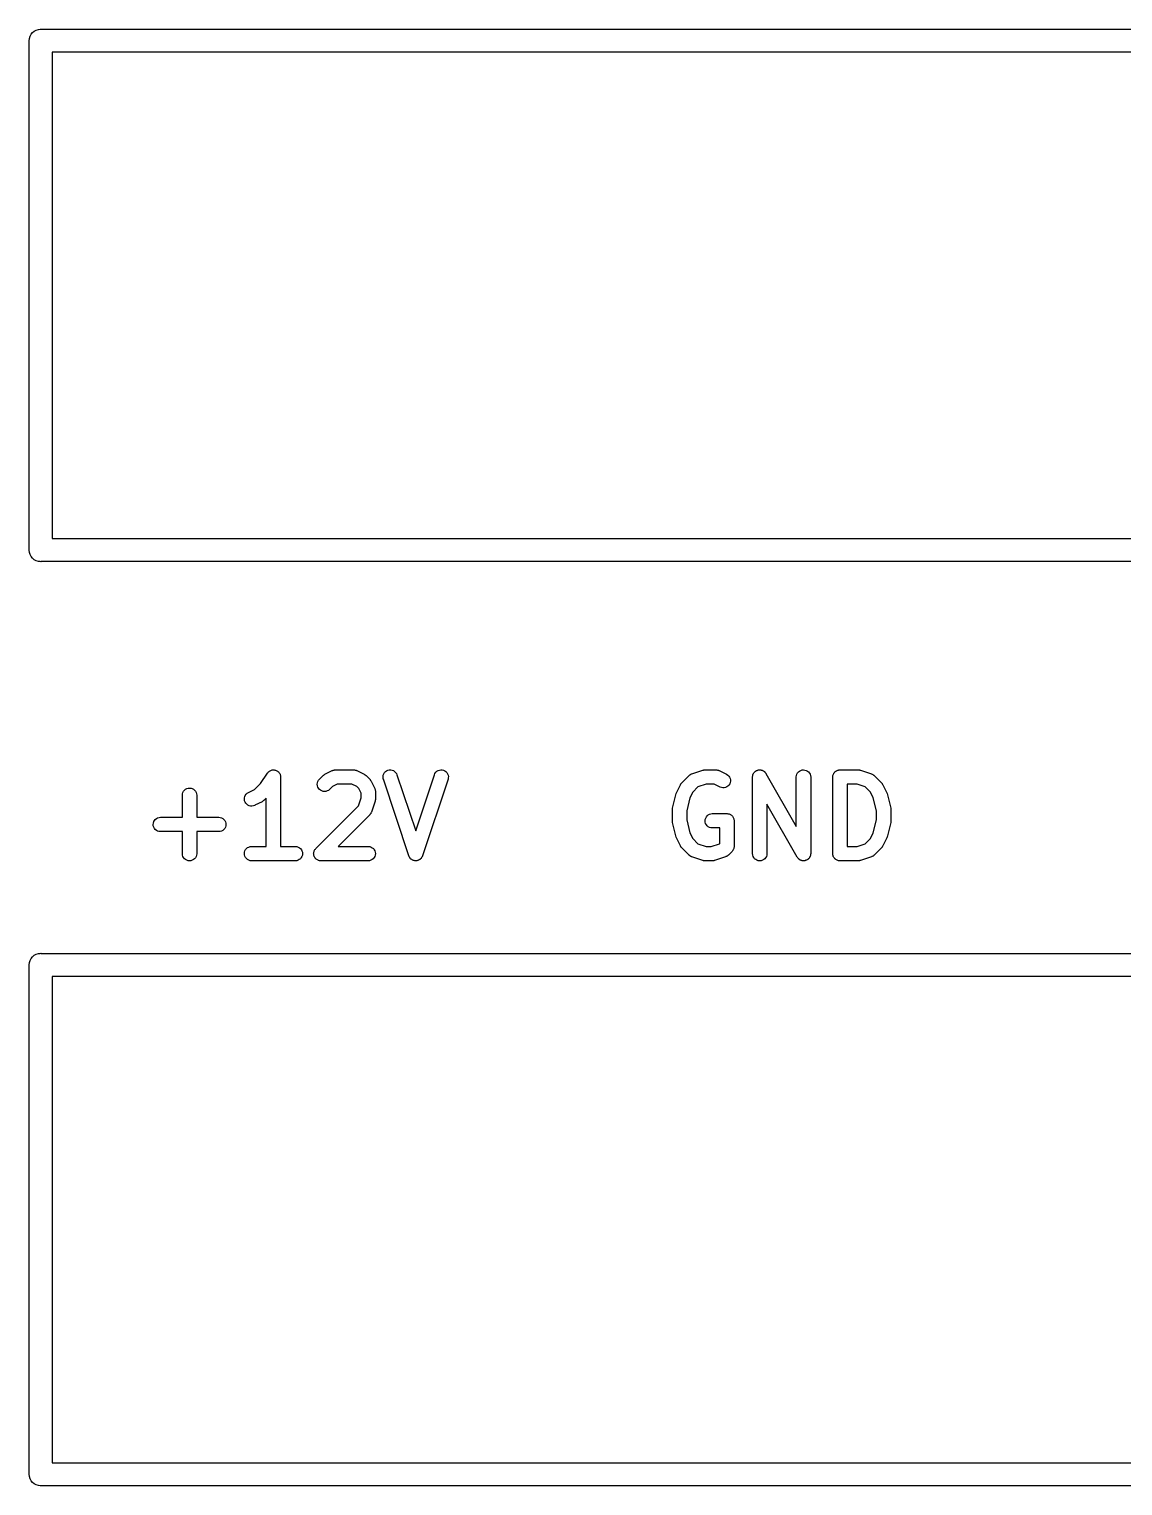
# Model space of a CAD drawing. Extents: x 5.15 to 7.43, y -6.01 to -4.72.
# Drawn here: x 6.1453 to 6.3702, y -6.0047 to -5.7053 of the extents above; entities that cross this region are included whole.
import ezdxf

# ---------------------------------------------------------------- set-up
doc = ezdxf.new("R2010")
doc.units = 0
doc.header["$MEASUREMENT"] = 0
doc.layers.add('BLACK', color=7, linetype='CONTINUOUS')

msp = doc.modelspace()

# ---------------------------------------------------------------- linework, layer by layer
at = {"layer": 'BLACK', "linetype": 'CONTINUOUS'}
for p, q in [((6.14526, -5.70764), (6.14531, -5.70717)), ((6.14528, -5.70775), (6.14526, -5.70764)), ((6.14528, -5.81225), (6.14528, -5.70775)), ((6.14531, -5.70717), (6.14544, -5.70673)), ((6.14544, -5.70673), (6.14566, -5.70632)), ((6.14566, -5.70632), (6.14596, -5.70596)), ((6.14596, -5.70596), (6.14632, -5.70566)), ((6.14632, -5.70566), (6.14673, -5.70544)), ((6.14673, -5.70544), (6.14717, -5.70531)), ((6.14717, -5.70531), (6.14752, -5.70528)), ((6.14752, -5.70528), (6.14764, -5.70526)), ((6.14764, -5.70526), (6.14775, -5.70528)), ((6.14775, -5.70528), (6.44988, -5.70528)), ((6.15, -5.71), (6.15, -5.81)), ((6.44764, -5.71), (6.15, -5.71)), ((6.14526, -5.81236), (6.14528, -5.81225)), ((6.14531, -5.81283), (6.14526, -5.81236)), ((6.14544, -5.81327), (6.14531, -5.81283)), ((6.15, -5.81), (6.44764, -5.81)), ((6.14566, -5.81368), (6.14544, -5.81327)), ((6.14596, -5.81404), (6.14566, -5.81368)), ((6.14632, -5.81434), (6.14596, -5.81404)), ((6.14673, -5.81456), (6.14632, -5.81434)), ((6.14717, -5.81469), (6.14673, -5.81456)), ((6.14752, -5.81472), (6.14717, -5.81469)), ((6.14764, -5.81474), (6.14752, -5.81472)), ((6.14752, -5.81472), (6.14752, -5.81472)), ((6.14775, -5.81472), (6.14764, -5.81474)), ((6.44988, -5.81472), (6.14775, -5.81472)), ((6.1946, -5.85786), (6.19469, -5.85778)), ((6.19469, -5.85778), (6.19482, -5.85771)), ((6.19469, -5.85778), (6.19469, -5.85778)), ((6.19469, -5.85778), (6.19469, -5.85778)), ((6.19482, -5.85771), (6.19495, -5.85764)), ((6.19495, -5.85764), (6.19509, -5.8576)), ((6.19495, -5.85764), (6.19495, -5.85764)), ((6.19495, -5.85764), (6.19495, -5.85764)), ((6.19509, -5.8576), (6.19522, -5.85756)), ((6.19522, -5.85756), (6.19523, -5.85756)), ((6.19523, -5.85756), (6.19538, -5.85755)), ((6.19523, -5.85756), (6.19523, -5.85756)), ((6.19538, -5.85755), (6.19551, -5.85754)), ((6.19551, -5.85754), (6.19551, -5.85754)), ((6.19551, -5.85754), (6.19551, -5.85754)), ((6.19551, -5.85754), (6.19566, -5.85755)), ((6.19566, -5.85755), (6.1958, -5.85757)), ((6.1958, -5.85757), (6.1958, -5.85757)), ((6.1958, -5.85757), (6.1958, -5.85757)), ((6.1958, -5.85757), (6.19593, -5.85761)), ((6.19593, -5.85761), (6.19607, -5.85765)), ((6.19607, -5.85765), (6.19607, -5.85765)), ((6.19607, -5.85765), (6.19607, -5.85765)), ((6.19607, -5.85765), (6.19619, -5.85772)), ((6.19619, -5.85772), (6.19633, -5.85779)), ((6.19633, -5.85779), (6.19633, -5.85779)), ((6.19633, -5.85779), (6.19633, -5.85779)), ((6.19633, -5.85779), (6.19643, -5.85787)), ((6.20609, -5.85844), (6.20759, -5.85769)), ((6.20759, -5.85769), (6.20761, -5.85768)), ((6.20761, -5.85768), (6.20765, -5.85767)), ((6.20765, -5.85767), (6.20769, -5.85765)), ((6.20769, -5.85765), (6.20778, -5.85762)), ((6.20778, -5.85762), (6.20788, -5.85758)), ((6.20788, -5.85758), (6.20792, -5.85758)), ((6.20792, -5.85758), (6.20796, -5.85757)), ((6.20796, -5.85757), (6.20806, -5.85756)), ((6.20806, -5.85756), (6.20816, -5.85754)), ((6.20816, -5.85754), (6.20821, -5.85754)), ((6.20821, -5.85754), (6.20825, -5.85754)), ((6.20825, -5.85754), (6.212, -5.85754)), ((6.212, -5.85754), (6.21202, -5.85754)), ((6.21202, -5.85754), (6.21206, -5.85754)), ((6.21206, -5.85754), (6.21211, -5.85754)), ((6.21211, -5.85754), (6.2122, -5.85756)), ((6.2122, -5.85756), (6.21231, -5.85757)), ((6.21231, -5.85757), (6.21235, -5.85758)), ((6.21235, -5.85758), (6.21239, -5.85759)), ((6.21239, -5.85759), (6.21248, -5.85763)), ((6.21248, -5.85763), (6.21258, -5.85766)), ((6.21258, -5.85766), (6.21262, -5.85768)), ((6.21262, -5.85768), (6.21266, -5.85769)), ((6.21266, -5.85769), (6.21416, -5.85844)), ((6.21854, -5.85789), (6.21878, -5.85773)), ((6.21878, -5.85773), (6.21904, -5.85761)), ((6.21904, -5.85761), (6.21932, -5.85755)), ((6.21932, -5.85755), (6.21961, -5.85754)), ((6.21961, -5.85754), (6.21989, -5.85759)), ((6.21989, -5.85759), (6.22016, -5.8577)), ((6.22016, -5.8577), (6.22041, -5.85785)), ((6.2291, -5.85784), (6.22935, -5.85769)), ((6.22935, -5.85769), (6.22962, -5.85759)), ((6.22962, -5.85759), (6.2299, -5.85754)), ((6.2299, -5.85754), (6.23019, -5.85755)), ((6.23019, -5.85755), (6.23047, -5.85762)), ((6.23047, -5.85762), (6.23074, -5.85774)), ((6.23074, -5.85774), (6.23097, -5.8579)), ((6.28154, -5.85836), (6.28379, -5.85761)), ((6.28379, -5.85761), (6.2838, -5.85761)), ((6.2838, -5.85761), (6.28389, -5.85759)), ((6.28389, -5.85759), (6.28397, -5.85757)), ((6.28397, -5.85757), (6.28403, -5.85756)), ((6.28403, -5.85756), (6.28409, -5.85755)), ((6.28409, -5.85755), (6.28417, -5.85755)), ((6.28417, -5.85755), (6.28425, -5.85754)), ((6.28425, -5.85754), (6.2865, -5.85754)), ((6.2865, -5.85754), (6.28652, -5.85754)), ((6.28652, -5.85754), (6.28657, -5.85754)), ((6.28657, -5.85754), (6.28661, -5.85754)), ((6.28661, -5.85754), (6.28671, -5.85756)), ((6.28671, -5.85756), (6.28681, -5.85757)), ((6.28681, -5.85757), (6.28685, -5.85758)), ((6.28685, -5.85758), (6.28689, -5.85759)), ((6.28689, -5.85759), (6.28699, -5.85763)), ((6.28699, -5.85763), (6.28708, -5.85766)), ((6.28708, -5.85766), (6.28712, -5.85768)), ((6.28712, -5.85768), (6.28716, -5.85769)), ((6.28716, -5.85769), (6.28866, -5.85844)), ((6.29462, -5.85784), (6.29469, -5.85778)), ((6.29469, -5.85778), (6.29474, -5.85776)), ((6.29474, -5.85776), (6.29478, -5.85773)), ((6.29478, -5.85773), (6.29486, -5.85769)), ((6.29486, -5.85769), (6.29495, -5.85764)), ((6.29495, -5.85764), (6.295, -5.85763)), ((6.295, -5.85763), (6.29504, -5.85761)), ((6.29504, -5.85761), (6.29513, -5.85759)), ((6.29513, -5.85759), (6.29522, -5.85756)), ((6.29522, -5.85756), (6.29527, -5.85756)), ((6.29527, -5.85756), (6.29532, -5.85755)), ((6.29532, -5.85755), (6.29542, -5.85755)), ((6.29542, -5.85755), (6.29551, -5.85754)), ((6.29551, -5.85754), (6.29556, -5.85754)), ((6.29556, -5.85754), (6.29561, -5.85754)), ((6.29561, -5.85754), (6.2957, -5.85756)), ((6.2957, -5.85756), (6.2958, -5.85757)), ((6.2958, -5.85757), (6.29584, -5.85758)), ((6.29584, -5.85758), (6.29589, -5.85759)), ((6.29589, -5.85759), (6.29598, -5.85762)), ((6.29598, -5.85762), (6.29607, -5.85765)), ((6.29607, -5.85765), (6.29612, -5.85768)), ((6.29612, -5.85768), (6.29616, -5.85769)), ((6.29616, -5.85769), (6.29624, -5.85774)), ((6.29624, -5.85774), (6.29633, -5.85779)), ((6.29633, -5.85779), (6.29636, -5.85782)), ((6.29636, -5.85782), (6.29641, -5.85785)), ((6.30347, -5.85796), (6.30369, -5.85778)), ((6.30369, -5.85778), (6.30395, -5.85764)), ((6.30395, -5.85764), (6.30422, -5.85756)), ((6.30422, -5.85756), (6.30451, -5.85754)), ((6.30451, -5.85754), (6.3048, -5.85757)), ((6.3048, -5.85757), (6.30507, -5.85765)), ((6.30507, -5.85765), (6.30532, -5.85779)), ((6.30532, -5.85779), (6.30555, -5.85797)), ((6.31107, -5.85787), (6.31118, -5.85778)), ((6.31118, -5.85778), (6.31119, -5.85778)), ((6.31119, -5.85778), (6.31131, -5.85771)), ((6.31119, -5.85778), (6.31119, -5.85778)), ((6.31131, -5.85771), (6.31144, -5.85765)), ((6.31144, -5.85765), (6.31145, -5.85764)), ((6.31144, -5.85765), (6.31144, -5.85765)), ((6.31145, -5.85764), (6.31158, -5.85761)), ((6.31158, -5.85761), (6.31171, -5.85757)), ((6.31171, -5.85757), (6.31172, -5.85757)), ((6.31172, -5.85756), (6.31186, -5.85755)), ((6.31172, -5.85757), (6.31172, -5.85756)), ((6.31186, -5.85755), (6.312, -5.85754)), ((6.312, -5.85754), (6.31575, -5.85754)), ((6.31575, -5.85754), (6.31577, -5.85754)), ((6.31577, -5.85754), (6.31585, -5.85755)), ((6.31585, -5.85755), (6.31593, -5.85755)), ((6.31593, -5.85755), (6.31599, -5.85756)), ((6.31599, -5.85756), (6.31605, -5.85757)), ((6.31605, -5.85757), (6.31613, -5.85759)), ((6.31613, -5.85759), (6.31621, -5.85761)), ((6.31621, -5.85761), (6.31846, -5.85836)), ((6.19163, -5.86155), (6.19285, -5.86032)), ((6.19285, -5.86032), (6.19427, -5.85819)), ((6.19427, -5.85819), (6.19428, -5.85818)), ((6.19428, -5.85818), (6.19439, -5.85805)), ((6.19428, -5.85818), (6.19428, -5.85818)), ((6.19428, -5.85818), (6.19428, -5.85818)), ((6.19428, -5.85818), (6.19428, -5.85818)), ((6.19439, -5.85805), (6.19447, -5.85796)), ((6.19447, -5.85796), (6.1946, -5.85786)), ((6.19447, -5.85796), (6.19447, -5.85796)), ((6.19447, -5.85796), (6.19447, -5.85796)), ((6.19643, -5.85787), (6.19655, -5.85797)), ((6.19655, -5.85797), (6.19655, -5.85797)), ((6.19655, -5.85797), (6.19655, -5.85798)), ((6.19655, -5.85798), (6.19663, -5.85808)), ((6.19663, -5.85808), (6.19673, -5.8582)), ((6.19673, -5.8582), (6.19673, -5.8582)), ((6.19673, -5.8582), (6.19673, -5.8582)), ((6.19673, -5.8582), (6.19679, -5.85832)), ((6.19679, -5.85832), (6.19687, -5.85845)), ((6.19687, -5.85845), (6.19687, -5.85845)), ((6.19687, -5.85845), (6.19687, -5.85845)), ((6.19687, -5.85845), (6.19691, -5.85859)), ((6.19691, -5.85859), (6.19695, -5.85873)), ((6.19695, -5.85873), (6.19695, -5.85873)), ((6.19695, -5.85873), (6.19695, -5.85873)), ((6.19695, -5.85873), (6.19696, -5.85886)), ((6.19696, -5.85886), (6.19698, -5.85901)), ((6.19698, -5.85901), (6.19698, -5.87329)), ((6.20452, -5.86051), (6.20455, -5.86022)), ((6.20455, -5.8608), (6.20452, -5.86051)), ((6.20455, -5.86022), (6.20464, -5.85995)), ((6.20463, -5.86107), (6.20455, -5.8608)), ((6.20464, -5.85995), (6.20477, -5.85969)), ((6.20477, -5.85969), (6.20496, -5.85947)), ((6.20496, -5.85947), (6.20571, -5.85872)), ((6.20571, -5.85872), (6.20572, -5.85871)), ((6.20572, -5.85871), (6.20578, -5.85865)), ((6.20578, -5.85865), (6.20584, -5.8586)), ((6.20584, -5.8586), (6.2059, -5.85856)), ((6.2059, -5.85856), (6.20595, -5.85853)), ((6.20595, -5.85853), (6.20602, -5.85849)), ((6.20602, -5.85849), (6.20609, -5.85844)), ((6.2086, -5.86049), (6.20762, -5.86098)), ((6.21165, -5.86049), (6.2086, -5.86049)), ((6.21262, -5.86098), (6.21165, -5.86049)), ((6.21416, -5.85844), (6.21418, -5.85845)), ((6.21418, -5.85845), (6.21425, -5.8585)), ((6.21425, -5.8585), (6.21432, -5.85854)), ((6.21432, -5.85854), (6.21437, -5.85858)), ((6.21437, -5.85858), (6.21442, -5.85861)), ((6.21442, -5.85861), (6.21448, -5.85867)), ((6.21448, -5.85867), (6.21454, -5.85872)), ((6.21454, -5.85872), (6.21529, -5.85947)), ((6.21529, -5.85947), (6.21531, -5.85948)), ((6.21531, -5.85948), (6.21536, -5.85955)), ((6.21536, -5.85955), (6.21542, -5.85961)), ((6.21542, -5.85961), (6.21545, -5.85966)), ((6.21545, -5.85966), (6.21549, -5.85971)), ((6.21549, -5.85971), (6.21552, -5.85978)), ((6.21552, -5.85978), (6.21557, -5.85985)), ((6.21557, -5.85985), (6.21632, -5.86135)), ((6.21803, -5.85889), (6.21808, -5.85861)), ((6.21803, -5.85918), (6.21803, -5.85889)), ((6.21809, -5.85946), (6.21803, -5.85918)), ((6.21808, -5.85861), (6.21818, -5.85834)), ((6.2181, -5.85948), (6.21809, -5.85946)), ((6.22335, -5.87523), (6.2181, -5.85948)), ((6.21818, -5.85834), (6.21834, -5.8581)), ((6.21834, -5.8581), (6.21854, -5.85789)), ((6.22041, -5.85785), (6.22061, -5.85805)), ((6.22061, -5.85805), (6.22078, -5.85828)), ((6.22078, -5.85828), (6.2209, -5.85855)), ((6.2209, -5.85855), (6.22475, -5.87009)), ((6.22475, -5.87009), (6.2286, -5.85855)), ((6.2314, -5.85948), (6.22615, -5.87523)), ((6.2286, -5.85853), (6.22872, -5.85827)), ((6.2286, -5.85855), (6.2286, -5.85853)), ((6.22872, -5.85827), (6.22889, -5.85803)), ((6.22889, -5.85803), (6.2291, -5.85784)), ((6.23097, -5.8579), (6.23117, -5.85811)), ((6.23117, -5.85811), (6.23132, -5.85836)), ((6.23132, -5.85836), (6.23142, -5.85863)), ((6.23146, -5.8592), (6.2314, -5.85948)), ((6.23142, -5.85863), (6.23147, -5.85891)), ((6.23147, -5.85891), (6.23146, -5.8592)), ((6.27843, -5.8621), (6.27918, -5.8606)), ((6.27918, -5.8606), (6.27919, -5.86058)), ((6.27919, -5.86058), (6.27924, -5.86052)), ((6.27924, -5.86052), (6.27928, -5.86044)), ((6.27928, -5.86044), (6.27931, -5.86039)), ((6.27931, -5.86039), (6.27935, -5.86034)), ((6.27935, -5.86034), (6.27941, -5.86028)), ((6.27941, -5.86028), (6.27946, -5.86022)), ((6.27946, -5.86022), (6.28096, -5.85872)), ((6.28096, -5.85872), (6.28097, -5.85871)), ((6.28097, -5.85871), (6.28101, -5.85868)), ((6.28101, -5.85868), (6.28104, -5.85865)), ((6.28104, -5.85865), (6.28112, -5.85859)), ((6.28112, -5.85859), (6.2812, -5.85853)), ((6.2812, -5.85853), (6.28124, -5.85851)), ((6.28124, -5.85851), (6.28127, -5.85848)), ((6.28127, -5.85848), (6.28136, -5.85844)), ((6.28136, -5.85844), (6.28145, -5.85839)), ((6.28145, -5.85839), (6.2815, -5.85838)), ((6.2815, -5.85838), (6.28154, -5.85836)), ((6.28449, -5.86049), (6.2828, -5.86105)), ((6.28615, -5.86049), (6.28449, -5.86049)), ((6.28734, -5.86108), (6.28615, -5.86049)), ((6.28866, -5.85844), (6.28868, -5.85845)), ((6.28868, -5.85845), (6.28892, -5.85861)), ((6.28892, -5.85861), (6.28913, -5.85881)), ((6.28916, -5.86068), (6.28896, -5.86088)), ((6.28913, -5.85881), (6.28929, -5.85905)), ((6.28932, -5.86043), (6.28916, -5.86068)), ((6.28929, -5.85905), (6.28941, -5.85931)), ((6.28942, -5.86016), (6.28932, -5.86043)), ((6.28941, -5.85931), (6.28947, -5.85959)), ((6.28947, -5.85988), (6.28942, -5.86016)), ((6.28947, -5.85959), (6.28947, -5.85988)), ((6.29402, -5.85899), (6.29403, -5.85894)), ((6.29402, -5.85901), (6.29402, -5.85899)), ((6.29402, -5.87476), (6.29402, -5.85901)), ((6.29403, -5.85889), (6.29405, -5.8588)), ((6.29403, -5.85894), (6.29403, -5.85889)), ((6.29405, -5.8588), (6.29406, -5.85871)), ((6.29406, -5.85871), (6.29407, -5.85866)), ((6.29407, -5.85866), (6.29408, -5.85861)), ((6.29408, -5.85861), (6.29411, -5.85852)), ((6.29411, -5.85852), (6.29414, -5.85843)), ((6.29414, -5.85843), (6.29417, -5.85839)), ((6.29417, -5.85839), (6.29419, -5.85834)), ((6.29419, -5.85834), (6.29424, -5.85826)), ((6.29424, -5.85826), (6.29428, -5.85818)), ((6.29428, -5.85818), (6.29431, -5.85814)), ((6.29431, -5.85814), (6.29434, -5.8581)), ((6.29434, -5.8581), (6.29441, -5.85803)), ((6.29441, -5.85803), (6.29447, -5.85796)), ((6.29447, -5.85796), (6.29451, -5.85793)), ((6.29451, -5.85793), (6.29454, -5.85789)), ((6.29454, -5.85789), (6.29462, -5.85784)), ((6.29641, -5.85785), (6.29647, -5.85791)), ((6.29647, -5.85791), (6.29655, -5.85797)), ((6.29655, -5.85797), (6.29658, -5.85801)), ((6.29658, -5.85801), (6.29662, -5.85805)), ((6.29662, -5.85805), (6.29667, -5.85812)), ((6.29667, -5.85812), (6.29673, -5.8582)), ((6.29673, -5.8582), (6.29675, -5.85824)), ((6.29675, -5.85824), (6.29678, -5.85828)), ((6.29678, -5.85828), (6.30302, -5.8692)), ((6.30302, -5.85899), (6.30306, -5.85871)), ((6.30302, -5.85901), (6.30302, -5.85899)), ((6.30302, -5.8692), (6.30302, -5.85901)), ((6.30306, -5.85871), (6.30314, -5.85843)), ((6.30314, -5.85843), (6.30328, -5.85818)), ((6.30328, -5.85818), (6.30347, -5.85796)), ((6.30555, -5.85797), (6.30573, -5.8582)), ((6.30573, -5.8582), (6.30586, -5.85845)), ((6.30586, -5.85845), (6.30595, -5.85873)), ((6.30595, -5.85873), (6.30598, -5.85901)), ((6.30598, -5.85901), (6.30598, -5.87476)), ((6.31052, -5.85899), (6.31054, -5.85885)), ((6.31052, -5.859), (6.31052, -5.85899)), ((6.31052, -5.85901), (6.31052, -5.859)), ((6.31052, -5.859), (6.31052, -5.859)), ((6.31052, -5.859), (6.31052, -5.859)), ((6.31052, -5.87476), (6.31052, -5.85901)), ((6.31054, -5.85885), (6.31055, -5.85872)), ((6.31055, -5.85871), (6.3106, -5.85857)), ((6.31055, -5.85872), (6.31055, -5.85871)), ((6.31055, -5.85871), (6.31055, -5.85871)), ((6.3106, -5.85857), (6.31064, -5.85844)), ((6.31064, -5.85843), (6.31071, -5.85831)), ((6.31064, -5.85844), (6.31064, -5.85843)), ((6.31064, -5.85844), (6.31064, -5.85844)), ((6.31071, -5.85831), (6.31077, -5.85819)), ((6.31077, -5.85819), (6.31078, -5.85818)), ((6.31078, -5.85818), (6.31087, -5.85807)), ((6.31078, -5.85818), (6.31078, -5.85818)), ((6.31087, -5.85807), (6.31096, -5.85797)), ((6.31096, -5.85797), (6.31096, -5.85796)), ((6.31096, -5.85796), (6.31097, -5.85796)), ((6.31097, -5.85796), (6.31107, -5.85787)), ((6.31347, -5.86049), (6.31347, -5.87329)), ((6.31551, -5.86049), (6.31347, -5.86049)), ((6.3172, -5.86105), (6.31551, -5.86049)), ((6.31846, -5.85836), (6.31848, -5.85837)), ((6.31848, -5.85837), (6.31852, -5.85839)), ((6.31852, -5.85839), (6.31857, -5.8584)), ((6.31857, -5.8584), (6.31865, -5.85845)), ((6.31865, -5.85845), (6.31875, -5.85849)), ((6.31875, -5.85849), (6.31878, -5.85852)), ((6.31878, -5.85852), (6.31882, -5.85854)), ((6.31882, -5.85854), (6.3189, -5.8586)), ((6.3189, -5.8586), (6.31898, -5.85866)), ((6.31898, -5.85866), (6.31901, -5.85869)), ((6.31901, -5.85869), (6.31904, -5.85872)), ((6.31904, -5.85872), (6.32054, -5.86022)), ((6.32054, -5.86022), (6.32056, -5.86023)), ((6.32056, -5.86023), (6.32061, -5.8603)), ((6.32061, -5.8603), (6.32066, -5.86036)), ((6.32066, -5.86036), (6.3207, -5.86041)), ((6.3207, -5.86041), (6.32074, -5.86046)), ((6.32074, -5.86046), (6.32077, -5.86053)), ((6.32077, -5.86053), (6.32082, -5.8606)), ((6.32082, -5.8606), (6.32157, -5.8621)), ((6.17678, -5.86274), (6.17681, -5.86246)), ((6.17678, -5.86276), (6.17678, -5.86274)), ((6.17678, -5.86729), (6.17678, -5.86276)), ((6.17681, -5.86246), (6.1769, -5.86218)), ((6.1769, -5.86218), (6.17703, -5.86193)), ((6.17703, -5.86193), (6.17722, -5.86171)), ((6.17722, -5.86171), (6.17744, -5.86153)), ((6.17744, -5.86153), (6.1777, -5.86139)), ((6.1777, -5.86139), (6.17798, -5.86131)), ((6.17798, -5.86131), (6.17826, -5.86129)), ((6.17826, -5.86129), (6.17855, -5.86132)), ((6.17855, -5.86132), (6.17882, -5.8614)), ((6.17882, -5.8614), (6.17908, -5.86154)), ((6.17908, -5.86154), (6.1793, -5.86172)), ((6.1793, -5.86172), (6.17948, -5.86195)), ((6.17948, -5.86195), (6.17962, -5.8622)), ((6.17962, -5.8622), (6.1797, -5.86248)), ((6.1797, -5.86248), (6.17973, -5.86276)), ((6.17973, -5.86276), (6.17973, -5.86729)), ((6.18953, -5.86361), (6.18954, -5.86332)), ((6.18957, -5.86389), (6.18953, -5.86361)), ((6.18954, -5.86332), (6.1896, -5.86304)), ((6.1896, -5.86304), (6.18972, -5.86278)), ((6.18972, -5.86278), (6.18989, -5.86254)), ((6.18989, -5.86254), (6.1901, -5.86235)), ((6.1901, -5.86235), (6.19034, -5.86219)), ((6.19034, -5.86219), (6.19163, -5.86155)), ((6.19354, -5.86381), (6.19353, -5.86382)), ((6.19402, -5.86333), (6.19354, -5.86381)), ((6.19402, -5.87329), (6.19402, -5.86333)), ((6.20477, -5.86133), (6.20463, -5.86107)), ((6.20495, -5.86155), (6.20477, -5.86133)), ((6.20517, -5.86173), (6.20495, -5.86155)), ((6.20542, -5.86187), (6.20517, -5.86173)), ((6.2057, -5.86196), (6.20542, -5.86187)), ((6.20598, -5.86199), (6.2057, -5.86196)), ((6.20627, -5.86196), (6.20598, -5.86199)), ((6.20655, -5.86188), (6.20627, -5.86196)), ((6.2068, -5.86175), (6.20655, -5.86188)), ((6.20703, -5.86157), (6.2068, -5.86175)), ((6.20704, -5.86156), (6.20703, -5.86157)), ((6.20762, -5.86098), (6.20704, -5.86156)), ((6.21303, -5.86139), (6.21262, -5.86098)), ((6.21296, -5.86497), (6.21352, -5.86327)), ((6.21352, -5.86236), (6.21303, -5.86139)), ((6.21352, -5.86327), (6.21352, -5.86236)), ((6.21632, -5.86135), (6.21633, -5.86137)), ((6.21633, -5.86137), (6.21634, -5.86141)), ((6.21634, -5.86141), (6.21636, -5.86145)), ((6.21636, -5.86145), (6.21639, -5.86155)), ((6.21639, -5.86155), (6.21643, -5.86164)), ((6.21643, -5.86164), (6.21643, -5.86169)), ((6.21643, -5.86169), (6.21645, -5.86173)), ((6.21645, -5.86376), (6.21644, -5.86382)), ((6.21645, -5.86173), (6.21646, -5.86183)), ((6.21646, -5.8637), (6.21645, -5.86376)), ((6.21646, -5.86183), (6.21647, -5.86193)), ((6.21647, -5.86362), (6.21646, -5.8637)), ((6.21647, -5.86193), (6.21647, -5.86197)), ((6.21647, -5.86197), (6.21647, -5.86201)), ((6.21647, -5.86201), (6.21647, -5.86351)), ((6.21647, -5.86351), (6.21647, -5.86353)), ((6.21647, -5.86353), (6.21647, -5.86362)), ((6.27757, -5.8654), (6.27832, -5.86241)), ((6.27832, -5.86241), (6.27833, -5.86239)), ((6.27833, -5.86237), (6.27838, -5.86224)), ((6.27833, -5.86238), (6.27833, -5.86237)), ((6.27833, -5.86239), (6.27833, -5.86238)), ((6.27838, -5.86224), (6.27843, -5.86212)), ((6.27843, -5.86211), (6.27843, -5.8621)), ((6.27843, -5.86212), (6.27843, -5.86211)), ((6.28115, -5.86328), (6.28048, -5.86594)), ((6.28172, -5.86214), (6.28115, -5.86328)), ((6.2828, -5.86105), (6.28172, -5.86214)), ((6.28761, -5.86119), (6.28734, -5.86108)), ((6.28789, -5.86124), (6.28761, -5.86119)), ((6.28818, -5.86123), (6.28789, -5.86124)), ((6.28846, -5.86117), (6.28818, -5.86123)), ((6.28873, -5.86105), (6.28846, -5.86117)), ((6.28896, -5.86088), (6.28873, -5.86105)), ((6.31828, -5.86214), (6.3172, -5.86105)), ((6.31885, -5.86328), (6.31828, -5.86214)), ((6.31952, -5.86594), (6.31885, -5.86328)), ((6.32157, -5.8621), (6.32158, -5.86212)), ((6.32158, -5.86212), (6.32158, -5.86213)), ((6.32158, -5.86213), (6.32158, -5.86213)), ((6.32158, -5.86213), (6.32163, -5.86226)), ((6.32163, -5.86226), (6.32168, -5.86239)), ((6.32168, -5.86239), (6.32168, -5.8624)), ((6.32168, -5.8624), (6.32168, -5.86241)), ((6.32168, -5.86241), (6.32243, -5.8654)), ((6.18968, -5.86416), (6.18957, -5.86389)), ((6.18983, -5.86441), (6.18968, -5.86416)), ((6.19002, -5.86462), (6.18983, -5.86441)), ((6.19026, -5.86479), (6.19002, -5.86462)), ((6.19052, -5.86491), (6.19026, -5.86479)), ((6.1908, -5.86498), (6.19052, -5.86491)), ((6.19109, -5.86499), (6.1908, -5.86498)), ((6.19137, -5.86494), (6.19109, -5.86499)), ((6.19164, -5.86484), (6.19137, -5.86494)), ((6.19166, -5.86483), (6.19164, -5.86484)), ((6.19316, -5.86408), (6.19166, -5.86483)), ((6.19323, -5.86404), (6.19316, -5.86408)), ((6.1933, -5.864), (6.19323, -5.86404)), ((6.19335, -5.86396), (6.1933, -5.864)), ((6.19341, -5.86393), (6.19335, -5.86396)), ((6.19347, -5.86387), (6.19341, -5.86393)), ((6.19353, -5.86382), (6.19347, -5.86387)), ((6.20421, -5.87372), (6.21296, -5.86497)), ((6.21529, -5.86681), (6.20881, -5.87329)), ((6.21532, -5.86677), (6.21529, -5.86681)), ((6.21535, -5.86674), (6.21532, -5.86677)), ((6.21541, -5.86666), (6.21535, -5.86674)), ((6.21548, -5.86658), (6.21541, -5.86666)), ((6.2155, -5.86655), (6.21548, -5.86658)), ((6.21552, -5.86651), (6.2155, -5.86655)), ((6.21556, -5.86642), (6.21552, -5.86651)), ((6.21561, -5.86633), (6.21556, -5.86642)), ((6.21562, -5.86629), (6.21561, -5.86633)), ((6.21564, -5.86625), (6.21562, -5.86629)), ((6.21565, -5.86623), (6.21564, -5.86625)), ((6.2164, -5.86398), (6.21565, -5.86623)), ((6.21642, -5.8639), (6.2164, -5.86398)), ((6.21644, -5.86382), (6.21642, -5.8639)), ((6.27753, -5.86569), (6.27755, -5.86557)), ((6.27753, -5.86572), (6.27753, -5.86569)), ((6.27753, -5.86574), (6.27753, -5.86572)), ((6.27753, -5.86576), (6.27753, -5.86574)), ((6.27753, -5.86801), (6.27753, -5.86576)), ((6.27755, -5.86557), (6.27756, -5.86546)), ((6.27756, -5.86546), (6.27757, -5.86543)), ((6.27757, -5.86543), (6.27757, -5.8654)), ((6.28048, -5.86594), (6.28048, -5.86783)), ((6.28471, -5.86697), (6.28493, -5.86678)), ((6.28493, -5.86678), (6.28519, -5.86665)), ((6.28519, -5.86665), (6.28546, -5.86656)), ((6.28546, -5.86656), (6.28575, -5.86654)), ((6.28575, -5.86654), (6.28875, -5.86654)), ((6.28875, -5.86654), (6.28876, -5.86654)), ((6.28876, -5.86654), (6.28876, -5.86654)), ((6.28876, -5.86654), (6.28876, -5.86654)), ((6.28876, -5.86654), (6.28877, -5.86654)), ((6.28877, -5.86654), (6.28891, -5.86655)), ((6.28891, -5.86655), (6.28905, -5.86657)), ((6.28905, -5.86657), (6.28905, -5.86657)), ((6.28905, -5.86657), (6.28906, -5.86657)), ((6.28906, -5.86657), (6.28919, -5.86661)), ((6.28919, -5.86661), (6.28932, -5.86665)), ((6.28932, -5.86665), (6.28933, -5.86665)), ((6.28933, -5.86665), (6.28933, -5.86666)), ((6.28933, -5.86666), (6.28946, -5.86672)), ((6.28946, -5.86672), (6.28958, -5.86679)), ((6.28958, -5.86679), (6.28958, -5.86679)), ((6.28958, -5.86679), (6.28959, -5.86679)), ((6.28959, -5.86679), (6.28969, -5.86688)), ((6.30322, -5.87549), (6.29698, -5.86457)), ((6.29698, -5.86457), (6.29698, -5.87476)), ((6.31952, -5.86783), (6.31952, -5.86594)), ((6.32243, -5.8654), (6.32243, -5.86542)), ((6.32243, -5.86542), (6.32244, -5.86545)), ((6.32244, -5.86545), (6.32245, -5.86548)), ((6.32245, -5.86548), (6.32246, -5.86559)), ((6.32246, -5.86559), (6.32247, -5.86571)), ((6.32247, -5.86571), (6.32247, -5.86574)), ((6.32247, -5.86574), (6.32247, -5.86576)), ((6.32247, -5.86576), (6.32247, -5.86801)), ((6.17078, -5.86875), (6.17081, -5.86847)), ((6.1708, -5.86904), (6.17078, -5.86875)), ((6.17088, -5.86932), (6.1708, -5.86904)), ((6.17081, -5.86847), (6.17089, -5.86819)), ((6.17102, -5.86957), (6.17088, -5.86932)), ((6.17089, -5.86819), (6.17103, -5.86794)), ((6.1712, -5.8698), (6.17102, -5.86957)), ((6.17103, -5.86794), (6.17121, -5.86772)), ((6.17142, -5.86998), (6.1712, -5.8698)), ((6.17121, -5.86772), (6.17144, -5.86753)), ((6.17144, -5.86753), (6.17169, -5.8674)), ((6.17169, -5.8674), (6.17197, -5.86731)), ((6.17197, -5.86731), (6.17225, -5.86729)), ((6.17225, -5.86729), (6.17678, -5.86729)), ((6.17973, -5.86729), (6.18425, -5.86729)), ((6.18425, -5.86729), (6.18427, -5.86729)), ((6.18427, -5.86729), (6.18456, -5.86732)), ((6.18456, -5.86732), (6.18483, -5.86741)), ((6.18483, -5.86741), (6.18509, -5.86754)), ((6.18509, -5.86754), (6.18531, -5.86773)), ((6.18548, -5.86959), (6.18529, -5.86981)), ((6.18531, -5.86773), (6.18549, -5.86795)), ((6.18561, -5.86933), (6.18548, -5.86959)), ((6.18549, -5.86795), (6.18562, -5.86821)), ((6.1857, -5.86906), (6.18561, -5.86933)), ((6.18562, -5.86821), (6.1857, -5.86849)), ((6.1857, -5.86849), (6.18573, -5.86877)), ((6.18573, -5.86877), (6.1857, -5.86906)), ((6.27753, -5.86804), (6.27753, -5.86801)), ((6.27753, -5.86807), (6.27753, -5.86804)), ((6.27754, -5.86818), (6.27753, -5.86807)), ((6.27755, -5.8683), (6.27754, -5.86818)), ((6.27756, -5.86832), (6.27755, -5.8683)), ((6.27757, -5.86835), (6.27756, -5.86832)), ((6.27757, -5.86837), (6.27757, -5.86835)), ((6.27832, -5.87137), (6.27757, -5.86837)), ((6.28048, -5.86783), (6.28115, -5.8705)), ((6.28428, -5.868), (6.28431, -5.86772)), ((6.2843, -5.86829), (6.28428, -5.868)), ((6.28438, -5.86857), (6.2843, -5.86829)), ((6.28431, -5.86772), (6.28439, -5.86744)), ((6.28452, -5.86882), (6.28438, -5.86857)), ((6.28439, -5.86744), (6.28453, -5.86719)), ((6.2847, -5.86905), (6.28452, -5.86882)), ((6.28453, -5.86719), (6.28471, -5.86697)), ((6.28492, -5.86923), (6.2847, -5.86905)), ((6.28517, -5.86937), (6.28492, -5.86923)), ((6.28544, -5.86946), (6.28517, -5.86937)), ((6.28573, -5.86949), (6.28544, -5.86946)), ((6.28575, -5.86949), (6.28573, -5.86949)), ((6.28728, -5.86949), (6.28575, -5.86949)), ((6.28728, -5.87265), (6.28728, -5.86949)), ((6.28969, -5.86688), (6.2898, -5.86697)), ((6.2898, -5.86697), (6.2898, -5.86698)), ((6.2898, -5.86698), (6.28981, -5.86698)), ((6.28981, -5.86698), (6.28989, -5.86709)), ((6.28989, -5.86709), (6.28998, -5.8672)), ((6.28998, -5.8672), (6.28998, -5.8672)), ((6.28998, -5.8672), (6.28999, -5.8672)), ((6.28999, -5.8672), (6.29005, -5.86733)), ((6.29005, -5.86733), (6.29012, -5.86745)), ((6.29012, -5.86745), (6.29012, -5.86746)), ((6.29012, -5.86746), (6.29012, -5.86746)), ((6.29012, -5.86746), (6.29016, -5.86759)), ((6.29016, -5.86759), (6.2902, -5.86773)), ((6.2902, -5.86773), (6.2902, -5.86773)), ((6.2902, -5.86773), (6.2902, -5.86774)), ((6.2902, -5.86774), (6.29021, -5.86787)), ((6.29021, -5.86787), (6.29023, -5.86801)), ((6.29023, -5.86801), (6.29023, -5.87326)), ((6.31885, -5.8705), (6.31952, -5.86783)), ((6.32243, -5.86837), (6.32168, -5.87137)), ((6.32244, -5.86832), (6.32243, -5.86834)), ((6.32243, -5.86834), (6.32243, -5.86837)), ((6.32245, -5.8682), (6.32244, -5.86832)), ((6.32247, -5.86809), (6.32245, -5.8682)), ((6.32247, -5.86801), (6.32247, -5.86803)), ((6.32247, -5.86803), (6.32247, -5.86806)), ((6.32247, -5.86806), (6.32247, -5.86809)), ((6.17167, -5.87012), (6.17142, -5.86998)), ((6.17195, -5.87021), (6.17167, -5.87012)), ((6.17223, -5.87024), (6.17195, -5.87021)), ((6.17225, -5.87024), (6.17223, -5.87024)), ((6.17678, -5.87024), (6.17225, -5.87024)), ((6.17678, -5.87476), (6.17678, -5.87024)), ((6.18425, -5.87024), (6.17973, -5.87024)), ((6.17973, -5.87024), (6.17973, -5.87476)), ((6.18454, -5.87021), (6.18425, -5.87024)), ((6.18481, -5.87013), (6.18454, -5.87021)), ((6.18507, -5.86999), (6.18481, -5.87013)), ((6.18529, -5.86981), (6.18507, -5.86999)), ((6.27832, -5.87138), (6.27832, -5.87137)), ((6.27837, -5.87151), (6.27832, -5.87138)), ((6.27832, -5.87138), (6.27832, -5.87138)), ((6.27842, -5.87164), (6.27837, -5.87151)), ((6.27842, -5.87165), (6.27842, -5.87164)), ((6.27843, -5.87167), (6.27842, -5.87165)), ((6.27842, -5.87165), (6.27842, -5.87165)), ((6.27918, -5.87317), (6.27843, -5.87167)), ((6.28115, -5.8705), (6.28172, -5.87164)), ((6.28172, -5.87164), (6.2828, -5.87272)), ((6.2828, -5.87272), (6.28449, -5.87329)), ((6.28551, -5.87329), (6.2872, -5.87272)), ((6.2872, -5.87272), (6.28728, -5.87265)), ((6.31551, -5.87329), (6.3172, -5.87272)), ((6.3172, -5.87272), (6.31828, -5.87164)), ((6.31828, -5.87164), (6.31885, -5.8705)), ((6.32157, -5.87167), (6.32082, -5.87317)), ((6.32162, -5.87153), (6.32157, -5.87166)), ((6.32157, -5.87166), (6.32157, -5.87167)), ((6.32157, -5.87167), (6.32157, -5.87167)), ((6.32167, -5.8714), (6.32162, -5.87153)), ((6.32168, -5.87137), (6.32167, -5.87139)), ((6.32167, -5.87139), (6.32167, -5.8714)), ((6.32167, -5.8714), (6.32167, -5.8714)), ((6.1768, -5.87505), (6.17678, -5.87476)), ((6.17689, -5.87532), (6.1768, -5.87505)), ((6.17702, -5.87558), (6.17689, -5.87532)), ((6.17721, -5.8758), (6.17702, -5.87558)), ((6.17947, -5.8756), (6.17929, -5.87582)), ((6.17961, -5.87534), (6.17947, -5.8756)), ((6.1797, -5.87507), (6.17961, -5.87534)), ((6.17973, -5.87478), (6.1797, -5.87507)), ((6.17973, -5.87476), (6.17973, -5.87478)), ((6.18952, -5.87475), (6.18955, -5.87447)), ((6.18955, -5.87504), (6.18952, -5.87475)), ((6.18955, -5.87447), (6.18964, -5.87419)), ((6.18963, -5.87531), (6.18955, -5.87504)), ((6.18977, -5.87557), (6.18963, -5.87531)), ((6.18964, -5.87419), (6.18978, -5.87394)), ((6.18995, -5.87579), (6.18977, -5.87557)), ((6.18978, -5.87394), (6.18996, -5.87371)), ((6.19017, -5.87598), (6.18995, -5.87579)), ((6.18996, -5.87371), (6.19018, -5.87353)), ((6.19018, -5.87353), (6.19044, -5.8734)), ((6.19044, -5.8734), (6.19071, -5.87331)), ((6.19071, -5.87331), (6.191, -5.87329)), ((6.191, -5.87329), (6.19402, -5.87329)), ((6.19698, -5.87329), (6.2, -5.87329)), ((6.2, -5.87329), (6.20002, -5.87329)), ((6.20002, -5.87329), (6.20031, -5.87332)), ((6.20031, -5.87332), (6.20058, -5.8734)), ((6.20058, -5.8734), (6.20083, -5.87354)), ((6.20083, -5.87354), (6.20105, -5.87373)), ((6.20122, -5.87559), (6.20104, -5.87581)), ((6.20105, -5.87373), (6.20124, -5.87395)), ((6.20136, -5.87533), (6.20122, -5.87559)), ((6.20124, -5.87395), (6.20137, -5.87421)), ((6.20145, -5.87506), (6.20136, -5.87533)), ((6.20137, -5.87421), (6.20145, -5.87449)), ((6.20145, -5.87449), (6.20148, -5.87477)), ((6.20148, -5.87477), (6.20145, -5.87506)), ((6.20377, -5.87475), (6.20379, -5.87461)), ((6.20377, -5.87476), (6.20377, -5.87475)), ((6.20377, -5.87475), (6.20377, -5.87475)), ((6.20379, -5.8749), (6.20377, -5.87476)), ((6.20379, -5.87461), (6.2038, -5.87447)), ((6.2038, -5.87504), (6.20379, -5.8749)), ((6.2038, -5.87447), (6.20385, -5.87433)), ((6.2038, -5.87447), (6.2038, -5.87447)), ((6.2038, -5.87447), (6.2038, -5.87447)), ((6.20384, -5.87518), (6.2038, -5.87504)), ((6.2038, -5.87504), (6.2038, -5.87504)), ((6.2038, -5.87504), (6.2038, -5.87504)), ((6.20388, -5.87531), (6.20384, -5.87518)), ((6.20385, -5.87433), (6.20389, -5.87419)), ((6.20388, -5.87532), (6.20388, -5.87531)), ((6.20394, -5.87544), (6.20388, -5.87532)), ((6.20388, -5.87532), (6.20388, -5.87532)), ((6.20389, -5.87419), (6.20396, -5.87406)), ((6.20389, -5.87419), (6.20389, -5.87419)), ((6.20389, -5.87419), (6.20389, -5.87419)), ((6.20401, -5.87557), (6.20394, -5.87544)), ((6.20396, -5.87406), (6.20402, -5.87394)), ((6.20402, -5.87557), (6.20401, -5.87557)), ((6.20402, -5.87394), (6.20402, -5.87394)), ((6.20402, -5.87394), (6.20403, -5.87394)), ((6.2041, -5.87568), (6.20402, -5.87557)), ((6.20402, -5.87557), (6.20402, -5.87557)), ((6.20403, -5.87394), (6.20412, -5.87382)), ((6.20419, -5.87579), (6.2041, -5.87568)), ((6.20412, -5.87382), (6.20421, -5.87372)), ((6.2042, -5.8758), (6.20419, -5.87579)), ((6.20881, -5.87329), (6.215, -5.87329)), ((6.215, -5.87329), (6.21502, -5.87329)), ((6.21502, -5.87329), (6.21531, -5.87332)), ((6.21531, -5.87332), (6.21558, -5.8734)), ((6.21558, -5.8734), (6.21583, -5.87354)), ((6.21583, -5.87354), (6.21605, -5.87373)), ((6.21622, -5.87559), (6.21604, -5.87581)), ((6.21605, -5.87373), (6.21623, -5.87395)), ((6.21636, -5.87533), (6.21622, -5.87559)), ((6.21623, -5.87395), (6.21637, -5.87421)), ((6.21644, -5.87506), (6.21636, -5.87533)), ((6.21637, -5.87421), (6.21645, -5.87449)), ((6.21647, -5.87477), (6.21644, -5.87506)), ((6.21645, -5.87449), (6.21647, -5.87477)), ((6.22339, -5.87532), (6.22335, -5.87523)), ((6.22342, -5.87542), (6.22339, -5.87532)), ((6.22345, -5.87545), (6.22342, -5.87542)), ((6.22346, -5.87549), (6.22345, -5.87545)), ((6.22352, -5.87558), (6.22346, -5.87549)), ((6.22358, -5.87566), (6.22352, -5.87558)), ((6.22361, -5.87569), (6.22358, -5.87566)), ((6.22363, -5.87573), (6.22361, -5.87569)), ((6.2237, -5.8758), (6.22363, -5.87573)), ((6.22585, -5.87574), (6.22577, -5.87581)), ((6.22588, -5.87571), (6.22585, -5.87574)), ((6.2259, -5.87568), (6.22588, -5.87571)), ((6.22596, -5.87559), (6.2259, -5.87568)), ((6.22602, -5.87551), (6.22596, -5.87559)), ((6.22604, -5.87547), (6.22602, -5.87551)), ((6.22606, -5.87544), (6.22604, -5.87547)), ((6.2261, -5.87534), (6.22606, -5.87544)), ((6.22614, -5.87525), (6.2261, -5.87534)), ((6.22615, -5.87523), (6.22614, -5.87525)), ((6.27923, -5.87324), (6.27918, -5.87317)), ((6.27926, -5.87332), (6.27923, -5.87324)), ((6.2793, -5.87336), (6.27926, -5.87332)), ((6.27934, -5.87342), (6.2793, -5.87336)), ((6.27939, -5.87348), (6.27934, -5.87342)), ((6.27944, -5.87354), (6.27939, -5.87348)), ((6.27946, -5.87356), (6.27944, -5.87354)), ((6.28096, -5.87506), (6.27946, -5.87356)), ((6.28099, -5.87508), (6.28096, -5.87506)), ((6.28102, -5.87512), (6.28099, -5.87508)), ((6.2811, -5.87517), (6.28102, -5.87512)), ((6.28118, -5.87524), (6.2811, -5.87517)), ((6.28122, -5.87526), (6.28118, -5.87524)), ((6.28125, -5.87528), (6.28122, -5.87526)), ((6.28135, -5.87533), (6.28125, -5.87528)), ((6.28143, -5.87537), (6.28135, -5.87533)), ((6.28148, -5.87539), (6.28143, -5.87537)), ((6.28152, -5.87541), (6.28148, -5.87539)), ((6.28154, -5.87541), (6.28152, -5.87541)), ((6.28379, -5.87616), (6.28154, -5.87541)), ((6.28449, -5.87329), (6.28551, -5.87329)), ((6.28847, -5.87541), (6.28622, -5.87616)), ((6.28851, -5.87539), (6.28847, -5.87541)), ((6.28855, -5.87538), (6.28851, -5.87539)), ((6.28864, -5.87534), (6.28855, -5.87538)), ((6.28873, -5.8753), (6.28864, -5.87534)), ((6.28877, -5.87527), (6.28873, -5.8753)), ((6.28881, -5.87525), (6.28877, -5.87527)), ((6.28888, -5.87519), (6.28881, -5.87525)), ((6.28897, -5.87513), (6.28888, -5.87519)), ((6.289, -5.8751), (6.28897, -5.87513)), ((6.28903, -5.87507), (6.289, -5.8751)), ((6.28905, -5.87506), (6.28903, -5.87507)), ((6.2898, -5.87431), (6.28905, -5.87506)), ((6.28988, -5.8742), (6.2898, -5.87431)), ((6.28997, -5.8741), (6.28988, -5.8742)), ((6.28998, -5.87408), (6.28997, -5.87409)), ((6.28997, -5.87409), (6.28997, -5.8741)), ((6.29004, -5.87396), (6.28998, -5.87408)), ((6.29011, -5.87384), (6.29004, -5.87396)), ((6.29015, -5.8737), (6.29011, -5.87383)), ((6.29011, -5.87383), (6.29011, -5.87384)), ((6.29011, -5.87384), (6.29011, -5.87384)), ((6.2902, -5.87357), (6.29015, -5.8737)), ((6.29021, -5.87342), (6.2902, -5.87355)), ((6.2902, -5.87355), (6.2902, -5.87356)), ((6.2902, -5.87356), (6.2902, -5.87357)), ((6.29023, -5.87328), (6.29021, -5.87342)), ((6.29023, -5.87326), (6.29023, -5.87327)), ((6.29023, -5.87327), (6.29023, -5.87327)), ((6.29023, -5.87327), (6.29023, -5.87327)), ((6.29023, -5.87327), (6.29023, -5.87328)), ((6.29405, -5.87505), (6.29402, -5.87476)), ((6.29414, -5.87532), (6.29405, -5.87505)), ((6.29427, -5.87558), (6.29414, -5.87532)), ((6.29445, -5.8758), (6.29427, -5.87558)), ((6.29672, -5.8756), (6.29653, -5.87582)), ((6.29686, -5.87534), (6.29672, -5.8756)), ((6.29694, -5.87507), (6.29686, -5.87534)), ((6.29698, -5.87478), (6.29694, -5.87507)), ((6.29698, -5.87476), (6.29698, -5.87478)), ((6.30325, -5.87553), (6.30322, -5.87549)), ((6.30327, -5.87558), (6.30325, -5.87553)), ((6.30333, -5.87565), (6.30327, -5.87558)), ((6.30338, -5.87573), (6.30333, -5.87565)), ((6.30342, -5.87576), (6.30338, -5.87573)), ((6.30345, -5.8758), (6.30342, -5.87576)), ((6.30559, -5.87574), (6.30553, -5.87582)), ((6.30566, -5.87568), (6.30559, -5.87574)), ((6.30569, -5.87563), (6.30566, -5.87568)), ((6.30572, -5.8756), (6.30569, -5.87563)), ((6.30576, -5.87551), (6.30572, -5.8756)), ((6.30581, -5.87543), (6.30576, -5.87551)), ((6.30583, -5.87539), (6.30581, -5.87543)), ((6.30586, -5.87534), (6.30583, -5.87539)), ((6.30589, -5.87525), (6.30586, -5.87534)), ((6.30592, -5.87517), (6.30589, -5.87525)), ((6.30593, -5.87512), (6.30592, -5.87517)), ((6.30594, -5.87507), (6.30593, -5.87512)), ((6.30595, -5.87497), (6.30594, -5.87507)), ((6.30597, -5.87488), (6.30595, -5.87497)), ((6.30598, -5.87478), (6.30597, -5.87483)), ((6.30597, -5.87483), (6.30597, -5.87488)), ((6.30598, -5.87476), (6.30598, -5.87478)), ((6.31054, -5.8749), (6.31052, -5.87476)), ((6.31055, -5.87504), (6.31054, -5.8749)), ((6.31055, -5.87505), (6.31055, -5.87504)), ((6.31055, -5.87504), (6.31055, -5.87504)), ((6.31059, -5.87518), (6.31055, -5.87505)), ((6.31063, -5.87531), (6.31059, -5.87518)), ((6.31063, -5.87532), (6.31063, -5.87531)), ((6.3107, -5.87545), (6.31063, -5.87532)), ((6.31063, -5.87532), (6.31063, -5.87532)), ((6.31076, -5.87557), (6.3107, -5.87545)), ((6.31077, -5.87557), (6.31076, -5.87557)), ((6.31077, -5.87558), (6.31077, -5.87557)), ((6.31086, -5.87569), (6.31077, -5.87558)), ((6.31094, -5.87579), (6.31086, -5.87569)), ((6.31095, -5.8758), (6.31094, -5.87579)), ((6.31347, -5.87329), (6.31551, -5.87329)), ((6.31846, -5.87541), (6.31621, -5.87616)), ((6.3185, -5.87539), (6.31846, -5.87541)), ((6.31855, -5.87538), (6.3185, -5.87539)), ((6.31864, -5.87534), (6.31855, -5.87538)), ((6.31873, -5.8753), (6.31864, -5.87534)), ((6.31876, -5.87527), (6.31873, -5.8753)), ((6.3188, -5.87525), (6.31876, -5.87527)), ((6.31888, -5.87519), (6.3188, -5.87525)), ((6.31896, -5.87513), (6.31888, -5.87519)), ((6.31899, -5.8751), (6.31896, -5.87513)), ((6.31903, -5.87507), (6.31899, -5.8751)), ((6.31904, -5.87506), (6.31903, -5.87507)), ((6.32054, -5.87356), (6.31904, -5.87506)), ((6.32059, -5.87349), (6.32054, -5.87356)), ((6.32065, -5.87343), (6.32059, -5.87349)), ((6.32069, -5.87338), (6.32065, -5.87343)), ((6.32072, -5.87333), (6.32069, -5.87338)), ((6.32076, -5.87326), (6.32072, -5.87333)), ((6.32081, -5.87319), (6.32076, -5.87326)), ((6.32082, -5.87317), (6.32081, -5.87319)), ((6.17743, -5.87599), (6.17721, -5.8758)), ((6.17768, -5.87612), (6.17743, -5.87599)), ((6.17796, -5.87621), (6.17768, -5.87612)), ((6.17824, -5.87624), (6.17796, -5.87621)), ((6.17853, -5.87621), (6.17824, -5.87624)), ((6.17881, -5.87613), (6.17853, -5.87621)), ((6.17906, -5.876), (6.17881, -5.87613)), ((6.17929, -5.87582), (6.17906, -5.876)), ((6.19042, -5.87612), (6.19017, -5.87598)), ((6.19069, -5.87621), (6.19042, -5.87612)), ((6.19098, -5.87624), (6.19069, -5.87621)), ((6.191, -5.87624), (6.19098, -5.87624)), ((6.2, -5.87624), (6.191, -5.87624)), ((6.20029, -5.87621), (6.2, -5.87624)), ((6.20056, -5.87613), (6.20029, -5.87621)), ((6.20082, -5.87599), (6.20056, -5.87613)), ((6.20104, -5.87581), (6.20082, -5.87599)), ((6.20431, -5.87589), (6.2042, -5.8758)), ((6.2042, -5.8758), (6.2042, -5.8758)), ((6.20442, -5.87598), (6.20431, -5.87589)), ((6.20454, -5.87605), (6.20442, -5.87598)), ((6.20442, -5.87598), (6.20442, -5.87598)), ((6.20442, -5.87598), (6.20442, -5.87598)), ((6.20467, -5.87612), (6.20454, -5.87605)), ((6.2048, -5.87616), (6.20467, -5.87612)), ((6.20467, -5.87612), (6.20467, -5.87612)), ((6.20467, -5.87612), (6.20467, -5.87612)), ((6.20494, -5.87621), (6.2048, -5.87616)), ((6.20495, -5.87621), (6.20494, -5.87621)), ((6.20494, -5.87621), (6.20494, -5.87621)), ((6.20509, -5.87622), (6.20495, -5.87621)), ((6.20523, -5.87624), (6.20509, -5.87622)), ((6.20525, -5.87624), (6.20523, -5.87624)), ((6.20523, -5.87624), (6.20523, -5.87624)), ((6.20523, -5.87624), (6.20523, -5.87624)), ((6.20523, -5.87624), (6.20523, -5.87624)), ((6.215, -5.87624), (6.20525, -5.87624)), ((6.21528, -5.87621), (6.215, -5.87624)), ((6.21556, -5.87613), (6.21528, -5.87621)), ((6.21582, -5.87599), (6.21556, -5.87613)), ((6.21604, -5.87581), (6.21582, -5.87599)), ((6.22377, -5.87587), (6.2237, -5.8758)), ((6.22381, -5.8759), (6.22377, -5.87587)), ((6.22384, -5.87593), (6.22381, -5.8759)), ((6.22393, -5.87598), (6.22384, -5.87593)), ((6.22401, -5.87604), (6.22393, -5.87598)), ((6.22405, -5.87606), (6.22401, -5.87604)), ((6.22408, -5.87608), (6.22405, -5.87606)), ((6.22418, -5.87612), (6.22408, -5.87608)), ((6.22427, -5.87616), (6.22418, -5.87612)), ((6.22431, -5.87617), (6.22427, -5.87616)), ((6.22435, -5.87618), (6.22431, -5.87617)), ((6.22445, -5.8762), (6.22435, -5.87618)), ((6.22455, -5.87623), (6.22445, -5.8762)), ((6.22459, -5.87623), (6.22455, -5.87623)), ((6.22463, -5.87623), (6.22459, -5.87623)), ((6.22474, -5.87623), (6.22463, -5.87623)), ((6.22484, -5.87624), (6.22474, -5.87623)), ((6.22488, -5.87623), (6.22484, -5.87624)), ((6.22492, -5.87623), (6.22488, -5.87623)), ((6.22502, -5.87621), (6.22492, -5.87623)), ((6.22512, -5.87619), (6.22502, -5.87621)), ((6.22516, -5.87617), (6.22512, -5.87619)), ((6.2252, -5.87617), (6.22516, -5.87617)), ((6.2253, -5.87612), (6.2252, -5.87617)), ((6.22539, -5.87609), (6.2253, -5.87612)), ((6.22543, -5.87607), (6.22539, -5.87609)), ((6.22547, -5.87605), (6.22543, -5.87607)), ((6.22555, -5.87599), (6.22547, -5.87605)), ((6.22564, -5.87594), (6.22555, -5.87599)), ((6.22567, -5.87591), (6.22564, -5.87594)), ((6.2257, -5.87589), (6.22567, -5.87591)), ((6.22577, -5.87581), (6.2257, -5.87589)), ((6.28387, -5.87618), (6.28379, -5.87616)), ((6.28395, -5.87621), (6.28387, -5.87618)), ((6.28401, -5.87621), (6.28395, -5.87621)), ((6.28407, -5.87623), (6.28401, -5.87621)), ((6.28415, -5.87623), (6.28407, -5.87623)), ((6.28423, -5.87624), (6.28415, -5.87623)), ((6.28425, -5.87624), (6.28423, -5.87624)), ((6.28575, -5.87624), (6.28425, -5.87624)), ((6.28583, -5.87623), (6.28575, -5.87624)), ((6.28592, -5.87623), (6.28583, -5.87623)), ((6.28598, -5.87622), (6.28592, -5.87623)), ((6.28604, -5.87621), (6.28598, -5.87622)), ((6.28612, -5.87619), (6.28604, -5.87621)), ((6.2862, -5.87617), (6.28612, -5.87619)), ((6.28622, -5.87616), (6.2862, -5.87617)), ((6.29467, -5.87599), (6.29445, -5.8758)), ((6.29493, -5.87612), (6.29467, -5.87599)), ((6.2952, -5.87621), (6.29493, -5.87612)), ((6.29549, -5.87624), (6.2952, -5.87621)), ((6.29578, -5.87621), (6.29549, -5.87624)), ((6.29605, -5.87613), (6.29578, -5.87621)), ((6.29631, -5.876), (6.29605, -5.87613)), ((6.29653, -5.87582), (6.29631, -5.876)), ((6.30353, -5.87586), (6.30345, -5.8758)), ((6.30359, -5.87593), (6.30353, -5.87586)), ((6.30364, -5.87595), (6.30359, -5.87593)), ((6.30367, -5.87599), (6.30364, -5.87595)), ((6.30376, -5.87603), (6.30367, -5.87599)), ((6.30384, -5.87608), (6.30376, -5.87603)), ((6.30388, -5.8761), (6.30384, -5.87608)), ((6.30393, -5.87612), (6.30388, -5.8761)), ((6.30402, -5.87615), (6.30393, -5.87612)), ((6.30411, -5.87618), (6.30402, -5.87615)), ((6.30416, -5.87619), (6.30411, -5.87618)), ((6.3042, -5.87621), (6.30416, -5.87619)), ((6.3043, -5.87622), (6.3042, -5.87621)), ((6.30439, -5.87623), (6.3043, -5.87622)), ((6.30444, -5.87623), (6.30439, -5.87623)), ((6.30449, -5.87624), (6.30444, -5.87623)), ((6.30458, -5.87623), (6.30449, -5.87624)), ((6.30468, -5.87623), (6.30458, -5.87623)), ((6.30473, -5.87622), (6.30468, -5.87623)), ((6.30478, -5.87621), (6.30473, -5.87622)), ((6.30487, -5.87619), (6.30478, -5.87621)), ((6.30496, -5.87616), (6.30487, -5.87619)), ((6.305, -5.87614), (6.30496, -5.87616)), ((6.30505, -5.87613), (6.305, -5.87614)), ((6.30514, -5.87609), (6.30505, -5.87613)), ((6.30522, -5.87605), (6.30514, -5.87609)), ((6.30526, -5.87602), (6.30522, -5.87605)), ((6.30531, -5.876), (6.30526, -5.87602)), ((6.30538, -5.87594), (6.30531, -5.876)), ((6.30546, -5.87588), (6.30538, -5.87594)), ((6.30549, -5.87585), (6.30546, -5.87588)), ((6.30553, -5.87582), (6.30549, -5.87585)), ((6.31106, -5.87589), (6.31095, -5.8758)), ((6.31095, -5.8758), (6.31095, -5.8758)), ((6.31116, -5.87598), (6.31106, -5.87589)), ((6.31117, -5.87598), (6.31116, -5.87598)), ((6.31117, -5.87599), (6.31117, -5.87598)), ((6.31129, -5.87605), (6.31117, -5.87599)), ((6.31142, -5.87612), (6.31129, -5.87605)), ((6.31143, -5.87612), (6.31142, -5.87612)), ((6.31142, -5.87612), (6.31142, -5.87612)), ((6.31156, -5.87616), (6.31143, -5.87612)), ((6.31169, -5.87621), (6.31156, -5.87616)), ((6.3117, -5.87621), (6.31169, -5.87621)), ((6.31184, -5.87622), (6.3117, -5.87621)), ((6.3117, -5.87621), (6.3117, -5.87621)), ((6.31198, -5.87624), (6.31184, -5.87622)), ((6.31199, -5.87624), (6.31198, -5.87624)), ((6.312, -5.87624), (6.31199, -5.87624)), ((6.31199, -5.87624), (6.31199, -5.87624)), ((6.31199, -5.87624), (6.31199, -5.87624)), ((6.31575, -5.87624), (6.312, -5.87624)), ((6.31583, -5.87623), (6.31575, -5.87624)), ((6.31591, -5.87623), (6.31583, -5.87623)), ((6.31597, -5.87622), (6.31591, -5.87623)), ((6.31603, -5.87621), (6.31597, -5.87622)), ((6.31611, -5.87619), (6.31603, -5.87621)), ((6.3162, -5.87617), (6.31611, -5.87619)), ((6.31621, -5.87616), (6.3162, -5.87617)), ((6.14531, -5.89717), (6.14544, -5.89673)), ((6.14544, -5.89673), (6.14566, -5.89632)), ((6.14566, -5.89632), (6.14596, -5.89596)), ((6.14596, -5.89596), (6.14632, -5.89566)), ((6.14632, -5.89566), (6.14673, -5.89544)), ((6.14673, -5.89544), (6.14717, -5.89531)), ((6.14717, -5.89531), (6.14752, -5.89528)), ((6.14752, -5.89528), (6.14764, -5.89526)), ((6.14764, -5.89526), (6.14775, -5.89528)), ((6.14775, -5.89528), (6.44988, -5.89528)), ((6.14526, -5.89764), (6.14531, -5.89717)), ((6.14528, -5.89775), (6.14526, -5.89764)), ((6.14528, -6.00225), (6.14528, -5.89775)), ((6.15, -5.9), (6.15, -6)), ((6.44764, -5.9), (6.15, -5.9)), ((6.15, -6), (6.44764, -6)), ((6.14526, -6.00236), (6.14528, -6.00225)), ((6.14531, -6.00283), (6.14526, -6.00236)), ((6.14544, -6.00327), (6.14531, -6.00283)), ((6.14566, -6.00368), (6.14544, -6.00327)), ((6.14596, -6.00404), (6.14566, -6.00368)), ((6.14632, -6.00434), (6.14596, -6.00404)), ((6.14673, -6.00456), (6.14632, -6.00434)), ((6.14717, -6.00469), (6.14673, -6.00456)), ((6.14752, -6.00472), (6.14717, -6.00469)), ((6.14764, -6.00474), (6.14752, -6.00472)), ((6.14752, -6.00472), (6.14752, -6.00472)), ((6.14775, -6.00472), (6.14764, -6.00474)), ((6.44988, -6.00472), (6.14775, -6.00472))]:
    msp.add_line(p, q, dxfattribs=at)

doc.saveas('drawing.dxf')
